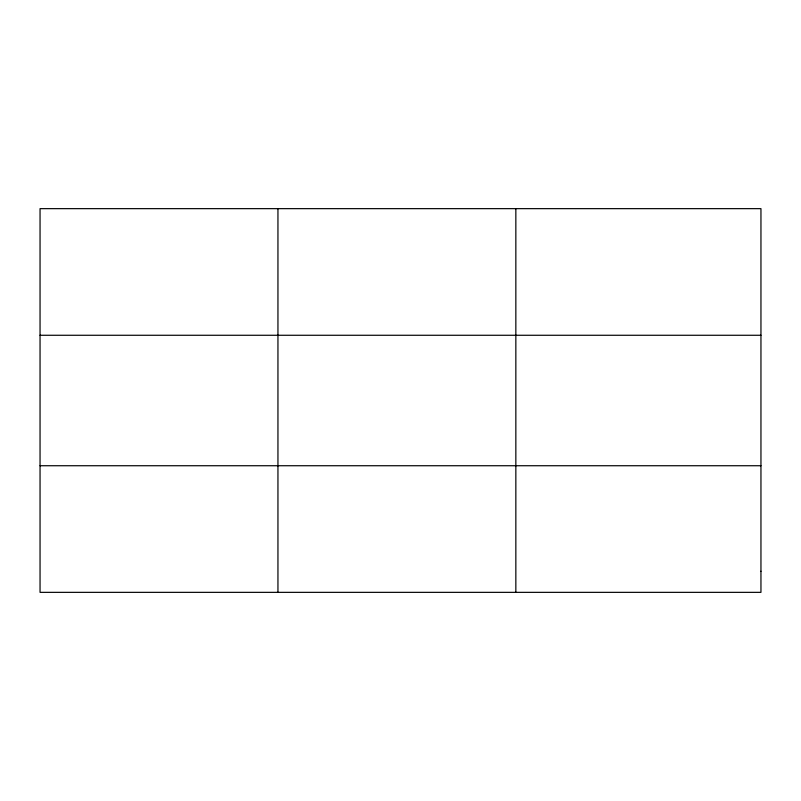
<?xml version="1.0" encoding="UTF-8"?>
<svg xmlns="http://www.w3.org/2000/svg" width="801" height="801" viewBox="0 0 801 801"><rect width="100%" height="100%" fill="white"/><g stroke="black" fill="none" stroke-linecap="round" stroke-linejoin="round"><path stroke-width="1.2" d="M515.844 208.65L515.844 592.35M40.05 335.269L760.95 335.269M40.05 465.731L760.95 465.731M277.947 208.65L277.947 592.35M760.95 571.243L760.95 592.35L40.05 592.35L40.05 208.65L760.95 208.65L760.95 571.243"/></g></svg>
